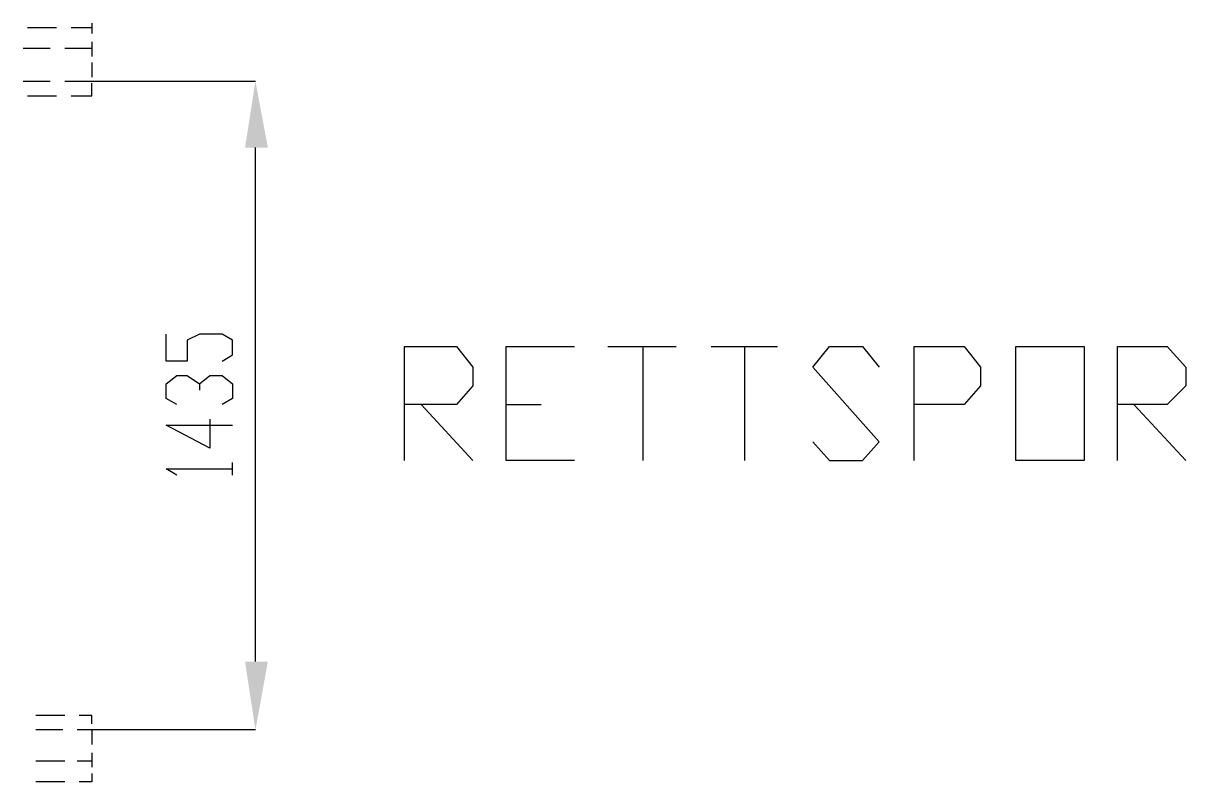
# Model space of a CAD drawing. Header units: millimetres. Extents: x -45 to 90, y -17 to 16.
# Drawn here: x 53.451 to 56.023, y -0.834 to 0.843 of the extents above; entities that cross this region are included whole.
import ezdxf

# ---------------------------------------------------------------- set-up
doc = ezdxf.new("R2010")
doc.units = ezdxf.units.MM
doc.layers.add('PDF_Geometry', color=7, linetype='Continuous')
doc.layers.add('PDF_Solid Fills', color=7, linetype='Continuous')

msp = doc.modelspace()

# ---------------------------------------------------------------- linework, layer by layer
at = {"layer": 'PDF_Geometry', "lineweight": 25}
for points in [[(53.46, 0.8343), (53.5242, 0.8343)], [(53.5563, 0.8343), (53.6021, 0.8343)], [(53.6021, 0.8435), (53.6021, 0.8206)], [(53.6021, 0.8022), (53.6021, 0.7701)], [(53.4506, 0.7885), (53.5104, 0.7885)], [(53.5425, 0.7885), (53.6021, 0.7885)], [(53.6021, 0.7564), (53.6021, 0.7243)], [(53.4506, 0.7151), (53.5104, 0.7151)], [(53.5425, 0.7151), (53.6021, 0.7151), (53.9643, 0.7151)], [(53.5563, 0.683), (53.6021, 0.683), (53.6021, 0.7107)], [(53.46, 0.683), (53.5242, 0.683)], [(53.9643, -0.5684), (53.9643, 0.5684)], [(53.8909, 0.0963), (53.9138, 0.11), (53.9138, 0.1421), (53.8909, 0.1559), (53.8405, 0.1559), (53.813, 0.1421), (53.813, 0.0963), (53.7671, 0.0963), (53.7671, 0.1559)], [(54.2943, -0.1238), (54.2943, 0.1284), (54.4089, 0.1284), (54.4456, 0.0825), (54.4456, 0.0413), (54.4089, 0), (54.2943, 0)], [(54.6702, -0.1238), (54.5189, -0.1238), (54.5189, 0.1284), (54.6702, 0.1284)], [(54.7436, 0.1284), (54.8948, 0.1284)], [(54.8215, 0.1284), (54.8215, -0.1238)], [(54.9728, 0.1284), (55.1194, 0.1284)], [(55.0461, 0.1284), (55.0461, -0.1238)], [(55.1974, -0.0825), (55.2341, -0.1238), (55.3074, -0.1238), (55.3441, -0.0825), (55.1974, 0.0825), (55.2341, 0.1284), (55.3074, 0.1284), (55.3441, 0.0825)], [(55.422, -0.1238), (55.422, 0.1284), (55.532, 0.1284), (55.5687, 0.0825), (55.5687, 0.0413), (55.532, 0), (55.422, 0)], [(55.8712, -0.1238), (55.8712, 0.1284), (55.9813, 0.1284), (56.0225, 0.0825), (56.0225, 0.0413), (55.9813, 0), (55.8712, 0)], [(53.7901, 0), (53.7671, 0.0138), (53.7671, 0.0458), (53.7901, 0.0642), (53.813, 0.0642), (53.8405, 0.0458), (53.8405, 0.0321)], [(53.8405, 0.0458), (53.8634, 0.0642), (53.8909, 0.0642), (53.9138, 0.0458), (53.9138, 0.0138), (53.8909, 0)], [(54.331, 0), (54.4456, -0.1238)], [(54.5189, 0), (54.5967, 0)], [(55.9079, 0), (56.0225, -0.1238)], [(53.8634, -0.0321), (53.8634, -0.0963), (53.7671, -0.0458), (53.9138, -0.0458)], [(53.9138, -0.1559), (53.9138, -0.1284)], [(53.7901, -0.1559), (53.7671, -0.1421), (53.9138, -0.1421)], [(53.5425, -0.6876), (53.4783, -0.6876)], [(53.6021, -0.706), (53.6021, -0.6876), (53.5746, -0.6876)], [(53.5379, -0.7197), (53.4783, -0.7197)], [(53.9643, -0.7197), (53.6021, -0.7197), (53.57, -0.7197)], [(53.6021, -0.7197), (53.6021, -0.7518)], [(53.6021, -0.7701), (53.6021, -0.8022)], [(53.5425, -0.7885), (53.4783, -0.7885)], [(53.6021, -0.7885), (53.57, -0.7885)], [(53.6021, -0.816), (53.6021, -0.8343), (53.5746, -0.8343)], [(53.5425, -0.8343), (53.4783, -0.8343)]]:
    msp.add_lwpolyline(points, dxfattribs=at)
msp.add_lwpolyline([(55.6466, -0.1238), (55.6466, 0.1284), (55.7979, 0.1284), (55.7979, -0.1238)], close=True, dxfattribs=at)
at = {"layer": 'PDF_Solid Fills', "transparency": 33554559}
for points in [[(53.9413, 0.5684), (53.9918, 0.5684), (53.9643, 0.7151)], [(53.9413, -0.5684), (53.9918, -0.5684), (53.9643, -0.7197)]]:
    msp.add_solid(points, dxfattribs=at)

doc.saveas('drawing.dxf')
